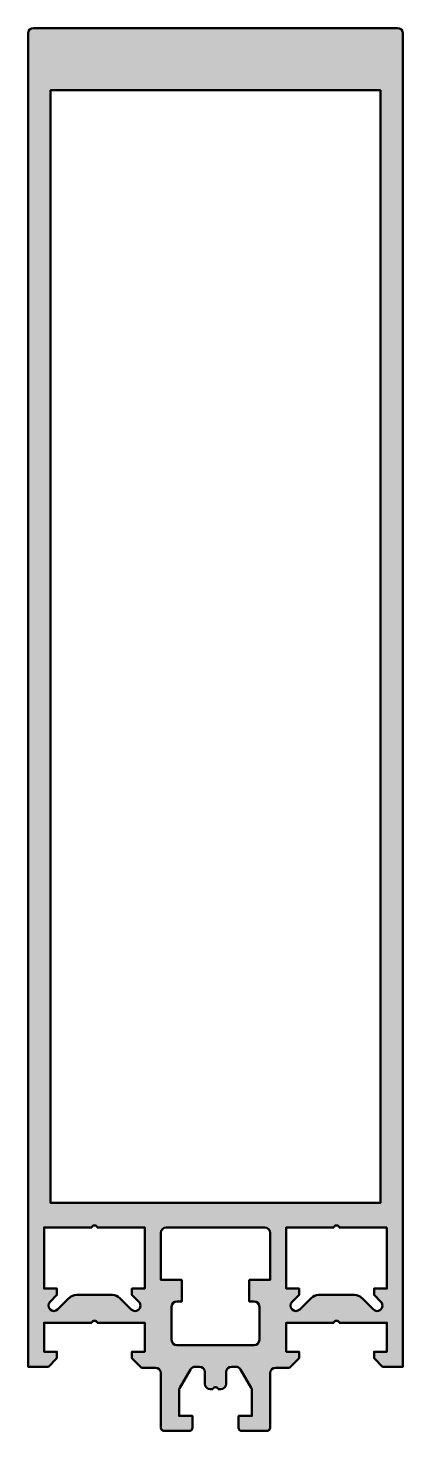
# Model space of a CAD drawing. Extents: x -18 to 18, y -6 to 125.
import ezdxf

# ---------------------------------------------------------------- set-up
doc = ezdxf.new("R2010")
doc.units = 0
doc.layers.add('0S-Alu contour', color=7, linetype='Continuous', lineweight=50)
doc.layers.add('0S-Alu hatch', color=252, linetype='Continuous', lineweight=25)

# ---------------------------------------------------------------- blocks, each defined once
blk = doc.blocks.new('477780__F4C08619_CB57_41E8_AB76_F0564239276D_')
at = {"layer": '0S-Alu hatch'}
h = blk.add_hatch(color=256, dxfattribs=at)
edge = h.paths.add_edge_path()
edge.add_line((15.6, 0), (14.8, 0.8))
edge.add_line((14.8, 0.8), (14.8, 1.4))
edge.add_line((14.8, 1.4), (16, 1.4))
edge.add_line((16, 1.4), (16, 4.1))
edge.add_line((16, 4.1), (11.55, 4.1))
edge.add_arc((11.3, 4.04), 0.256, 12.6804, 167.3196)
edge.add_line((11.05, 4.1), (6.6, 4.1))
edge.add_line((6.6, 4.1), (6.6, 1.4))
edge.add_line((6.6, 1.4), (7.8, 1.4))
edge.add_line((7.8, 1.4), (7.8, 0.8))
edge.add_line((7.8, 0.8), (6.9, -0.1))
edge.add_line((6.9, -0.1), (5.6, -0.1))
edge.add_arc((5.6, -0.6), 0.5, 90, 180)
edge.add_line((5.1, -0.6), (5.1, -5.7))
edge.add_ellipse((4.8, -5.7), major_axis=(-0.3, 0), ratio=1, start_angle=90, end_angle=180, ccw=False)
edge.add_line((4.8, -6), (2.45, -6))
edge.add_ellipse((2.45, -5.7), major_axis=(-0.3, 0), ratio=1, start_angle=0, end_angle=90, ccw=False)
edge.add_line((2.15, -5.7), (2.15, -4.6))
edge.add_line((2.15, -4.6), (3.4, -4.6))
edge.add_line((3.4, -4.6), (3.4, -2.23))
edge.add_arc((2.9, -2.23), 0.5, 0, 30)
edge.add_line((3.33, -1.98), (2.33, -0.25))
edge.add_arc((1.9, -0.5), 0.5, 30, 90)
edge.add_line((1.9, 0), (1.5, 0))
edge.add_arc((1.5, -0.5), 0.5, 90, 180)
edge.add_line((1, -0.5), (1, -1.6))
edge.add_ellipse((0.5, -1.6), major_axis=(-0.5, 0), ratio=1, start_angle=90, end_angle=180, ccw=False)
edge.add_line((0.5, -2.1), (0.25, -2.1))
edge.add_arc((0, -2.16), 0.256, 12.6804, 167.3196)
edge.add_line((-0.25, -2.1), (-0.5, -2.1))
edge.add_ellipse((-0.5, -1.6), major_axis=(-0.5, 0), ratio=1, start_angle=0, end_angle=90, ccw=False)
edge.add_line((-1, -1.6), (-1, -0.5))
edge.add_arc((-1.5, -0.5), 0.5, 0, 90)
edge.add_line((-1.5, 0), (-1.9, 0))
edge.add_arc((-1.9, -0.5), 0.5, 90, 150)
edge.add_line((-2.33, -0.25), (-3.33, -1.98))
edge.add_arc((-2.9, -2.23), 0.5, 150, 180)
edge.add_line((-3.4, -2.23), (-3.4, -4.6))
edge.add_line((-3.4, -4.6), (-2.15, -4.6))
edge.add_line((-2.15, -4.6), (-2.15, -5.7))
edge.add_ellipse((-2.45, -5.7), major_axis=(-0.3, 0), ratio=1, start_angle=90, end_angle=180, ccw=False)
edge.add_line((-2.45, -6), (-4.8, -6))
edge.add_ellipse((-4.8, -5.7), major_axis=(-0.3, 0), ratio=1, start_angle=0, end_angle=90, ccw=False)
edge.add_line((-5.1, -5.7), (-5.1, -0.6))
edge.add_arc((-5.6, -0.6), 0.5, 0, 90)
edge.add_line((-5.6, -0.1), (-6.9, -0.1))
edge.add_line((-6.9, -0.1), (-7.8, 0.8))
edge.add_line((-7.8, 0.8), (-7.8, 1.4))
edge.add_line((-7.8, 1.4), (-6.6, 1.4))
edge.add_line((-6.6, 1.4), (-6.6, 4.1))
edge.add_line((-6.6, 4.1), (-11.05, 4.1))
edge.add_arc((-11.3, 4.04), 0.256, 12.6804, 167.3196)
edge.add_line((-11.55, 4.1), (-16, 4.1))
edge.add_line((-16, 4.1), (-16, 1.4))
edge.add_line((-16, 1.4), (-14.8, 1.4))
edge.add_line((-14.8, 1.4), (-14.8, 0.8))
edge.add_line((-14.8, 0.8), (-15.6, 0))
edge.add_line((-15.6, 0), (-17.5, 0))
edge.add_line((-17.5, 0), (-17.5, 124.5))
edge.add_ellipse((-17, 124.5), major_axis=(-0.5, 0), ratio=1, start_angle=270, end_angle=360, ccw=False)
edge.add_line((-17, 125), (17, 125))
edge.add_ellipse((17, 124.5), major_axis=(-0.5, 0), ratio=1, start_angle=180, end_angle=270, ccw=False)
edge.add_line((17.5, 124.5), (17.5, 0))
edge.add_line((17.5, 0), (15.6, 0))
h.paths.add_polyline_path([(15.4, 119.2), (-15.4, 119.2), (-15.4, 15.3), (15.4, 15.3)])
edge = h.paths.add_edge_path()
edge.add_line((3.15, 8.1), (5.1, 8.1))
edge.add_line((5.1, 8.1), (5.1, 12.5))
edge.add_arc((4.6, 12.5), 0.5, 0, 90)
edge.add_line((4.6, 13), (-4.6, 13))
edge.add_arc((-4.6, 12.5), 0.5, 90, 180)
edge.add_line((-5.1, 12.5), (-5.1, 8.1))
edge.add_line((-5.1, 8.1), (-3.15, 8.1))
edge.add_line((-3.15, 8.1), (-3.15, 6.1))
edge.add_line((-3.15, 6.1), (-3.6, 6.1))
edge.add_arc((-3.6, 5.6), 0.5, 90, 180)
edge.add_line((-4.1, 5.6), (-4.1, 2.5))
edge.add_arc((-3.6, 2.5), 0.5, 180, 270)
edge.add_line((-3.6, 2), (3.6, 2))
edge.add_arc((3.6, 2.5), 0.5, 270, 360)
edge.add_line((4.1, 2.5), (4.1, 5.6))
edge.add_arc((3.6, 5.6), 0.5, 0, 90)
edge.add_line((3.6, 6.1), (3.15, 6.1))
edge.add_line((3.15, 6.1), (3.15, 8.1))
edge = h.paths.add_edge_path()
edge.add_line((16, 13), (11.55, 13))
edge.add_arc((11.3, 12.94), 0.256, 12.6804, 167.3196)
edge.add_line((11.05, 13), (6.6, 13))
edge.add_line((6.6, 13), (6.6, 7.3))
edge.add_line((6.6, 7.3), (7.8, 7.3))
edge.add_line((7.8, 7.3), (7.8, 6.7))
edge.add_line((7.8, 6.7), (7.15, 6.05))
edge.add_arc((7.51, 5.7), 0.5, 135, 315)
edge.add_line((7.86, 5.35), (8.92, 6.41))
edge.add_ellipse((9.63, 5.7), major_axis=(-1, 0), ratio=1, start_angle=270, end_angle=315, ccw=False)
edge.add_line((9.63, 6.7), (12.97, 6.7))
edge.add_ellipse((12.97, 5.7), major_axis=(-1, 0), ratio=1, start_angle=225, end_angle=270, ccw=False)
edge.add_line((13.68, 6.41), (14.74, 5.35))
edge.add_arc((15.09, 5.7), 0.5, 225, 405)
edge.add_line((15.45, 6.05), (14.8, 6.7))
edge.add_line((14.8, 6.7), (14.8, 7.3))
edge.add_line((14.8, 7.3), (16, 7.3))
edge.add_line((16, 7.3), (16, 13))
edge = h.paths.add_edge_path()
edge.add_line((-12.97, 6.7), (-9.63, 6.7))
edge.add_ellipse((-9.63, 5.7), major_axis=(-1, 0), ratio=1, start_angle=225, end_angle=270, ccw=False)
edge.add_line((-8.92, 6.41), (-7.86, 5.35))
edge.add_arc((-7.51, 5.7), 0.5, 225, 405)
edge.add_line((-7.15, 6.05), (-7.8, 6.7))
edge.add_line((-7.8, 6.7), (-7.8, 7.3))
edge.add_line((-7.8, 7.3), (-6.6, 7.3))
edge.add_line((-6.6, 7.3), (-6.6, 13))
edge.add_line((-6.6, 13), (-11.05, 13))
edge.add_arc((-11.3, 12.94), 0.256, 12.6804, 167.3196)
edge.add_line((-11.55, 13), (-16, 13))
edge.add_line((-16, 13), (-16, 7.3))
edge.add_line((-16, 7.3), (-14.8, 7.3))
edge.add_line((-14.8, 7.3), (-14.8, 6.7))
edge.add_line((-14.8, 6.7), (-15.45, 6.05))
edge.add_arc((-15.09, 5.7), 0.5, 135, 315)
edge.add_line((-14.74, 5.35), (-13.68, 6.41))
edge.add_ellipse((-12.97, 5.7), major_axis=(-1, 0), ratio=1, start_angle=270, end_angle=315, ccw=False)
at = {"layer": '0S-Alu contour', "color": 7}
for points in [[(-11.55, 4.1), (-16, 4.1), (-16, 1.4), (-14.8, 1.4), (-14.8, 0.8), (-15.6, 0), (-17.5, 0), (-17.5, 124.5)], [(-17, 125), (17, 125)], [(17.5, 124.5), (17.5, 0), (15.6, 0)], [(15.4, 119.2), (-15.4, 119.2), (-15.4, 15.3), (15.4, 15.3), (15.4, 119.2)], [(-11.55, 13), (-16, 13), (-16, 7.3), (-14.8, 7.3), (-14.8, 6.7), (-15.45, 6.05)], [(-7.15, 6.05), (-7.8, 6.7), (-7.8, 7.3), (-6.6, 7.3), (-6.6, 13), (-11.05, 13)], [(-5.1, 12.5), (-5.1, 8.1), (-3.15, 8.1), (-3.15, 6.1), (-3.6, 6.1)], [(4.6, 13), (-4.6, 13)], [(3.15, 8.1), (5.1, 8.1), (5.1, 12.5)], [(11.05, 13), (6.6, 13), (6.6, 7.3), (7.8, 7.3), (7.8, 6.7), (7.15, 6.05)], [(16, 13), (11.55, 13)], [(15.45, 6.05), (14.8, 6.7), (14.8, 7.3), (16, 7.3), (16, 13)], [(3.6, 6.1), (3.15, 6.1), (3.15, 8.1)], [(-12.97, 6.7), (-9.63, 6.7)], [(9.63, 6.7), (12.97, 6.7)], [(-14.74, 5.35), (-13.68, 6.41)], [(-8.92, 6.41), (-7.86, 5.35)], [(-4.1, 5.6), (-4.1, 2.5)], [(4.1, 2.5), (4.1, 5.6)], [(7.86, 5.35), (8.92, 6.41)], [(13.68, 6.41), (14.74, 5.35)], [(-5.6, -0.1), (-6.9, -0.1), (-7.8, 0.8), (-7.8, 1.4), (-6.6, 1.4), (-6.6, 4.1), (-11.05, 4.1)], [(11.05, 4.1), (6.6, 4.1), (6.6, 1.4), (7.8, 1.4), (7.8, 0.8), (6.9, -0.1), (5.6, -0.1)], [(15.6, 0), (14.8, 0.8), (14.8, 1.4), (16, 1.4), (16, 4.1), (11.55, 4.1)], [(-3.6, 2), (3.6, 2)], [(-1.5, 0), (-1.9, 0)], [(1.9, 0), (1.5, 0)], [(-5.1, -5.7), (-5.1, -0.6)], [(-2.33, -0.25), (-3.33, -1.98)], [(-1, -1.6), (-1, -0.5)], [(1, -0.5), (1, -1.6)], [(3.33, -1.98), (2.33, -0.25)], [(5.1, -0.6), (5.1, -5.7)], [(-3.4, -2.23), (-3.4, -4.6), (-2.15, -4.6), (-2.15, -5.7)], [(-0.25, -2.1), (-0.5, -2.1)], [(0.5, -2.1), (0.25, -2.1)], [(2.15, -5.7), (2.15, -4.6), (3.4, -4.6), (3.4, -2.23)], [(-2.45, -6), (-4.8, -6)], [(4.8, -6), (2.45, -6)]]:
    blk.add_lwpolyline(points, dxfattribs=at)
at = {"layer": '0S-Alu contour', "color": 7, "extrusion": (0, 0, -1)}
for centre, radius, start, end in [((17, 124.5), 0.5, 0, 90), ((-17, 124.5), 0.5, 90, 180), ((12.97, 5.7), 1, 45, 90), ((9.63, 5.7), 1, 90, 135), ((-9.63, 5.7), 1, 45, 90), ((-12.97, 5.7), 1, 90, 135), ((0.5, -1.6), 0.5, 270, 0), ((-0.5, -1.6), 0.5, 180, 270), ((4.8, -5.7), 0.3, 270, 0), ((2.45, -5.7), 0.3, 180, 270), ((-2.45, -5.7), 0.3, 270, 0), ((-4.8, -5.7), 0.3, 180, 270)]:
    blk.add_arc(centre, radius, start, end, dxfattribs=at)
at = {"layer": '0S-Alu contour', "color": 7}
for centre, radius, start, end in [((-11.3, 12.94), 0.256, 12.6804, 167.3196), ((11.3, 12.94), 0.256, 12.6804, 167.3196), ((-4.6, 12.5), 0.5, 90, 180), ((4.6, 12.5), 0.5, 0, 90), ((-15.09, 5.7), 0.5, 135, 315), ((-7.51, 5.7), 0.5, 225, 45), ((-3.6, 5.6), 0.5, 90, 180), ((3.6, 5.6), 0.5, 0, 90), ((7.51, 5.7), 0.5, 135, 315), ((15.09, 5.7), 0.5, 225, 45), ((-11.3, 4.04), 0.256, 12.6804, 167.3196), ((11.3, 4.04), 0.256, 12.6804, 167.3196), ((-3.6, 2.5), 0.5, 180, 270), ((3.6, 2.5), 0.5, 270, 0), ((-1.9, -0.5), 0.5, 90, 150), ((-1.5, -0.5), 0.5, 0, 90), ((1.5, -0.5), 0.5, 90, 180), ((1.9, -0.5), 0.5, 30, 90), ((-5.6, -0.6), 0.5, 0, 90), ((5.6, -0.6), 0.5, 90, 180), ((-2.9, -2.23), 0.5, 150, 180), ((0, -2.16), 0.256, 12.6804, 167.3196), ((2.9, -2.23), 0.5, 0, 30)]:
    blk.add_arc(centre, radius, start, end, dxfattribs=at)
blk = doc.blocks.new('477780__4EA7135D_AEE9_48A4_9A28_686704AC391E_')
at = {"layer": '0S-Alu contour', "color": 7}
blk.add_blockref('477780__F4C08619_CB57_41E8_AB76_F0564239276D_', (0, 0), dxfattribs=at)

msp = doc.modelspace()

# ---------------------------------------------------------------- block references
at = {"layer": '0S-Alu contour', "color": 7}
msp.add_blockref('477780__4EA7135D_AEE9_48A4_9A28_686704AC391E_', (0, 0), dxfattribs=at)

doc.saveas('drawing.dxf')
